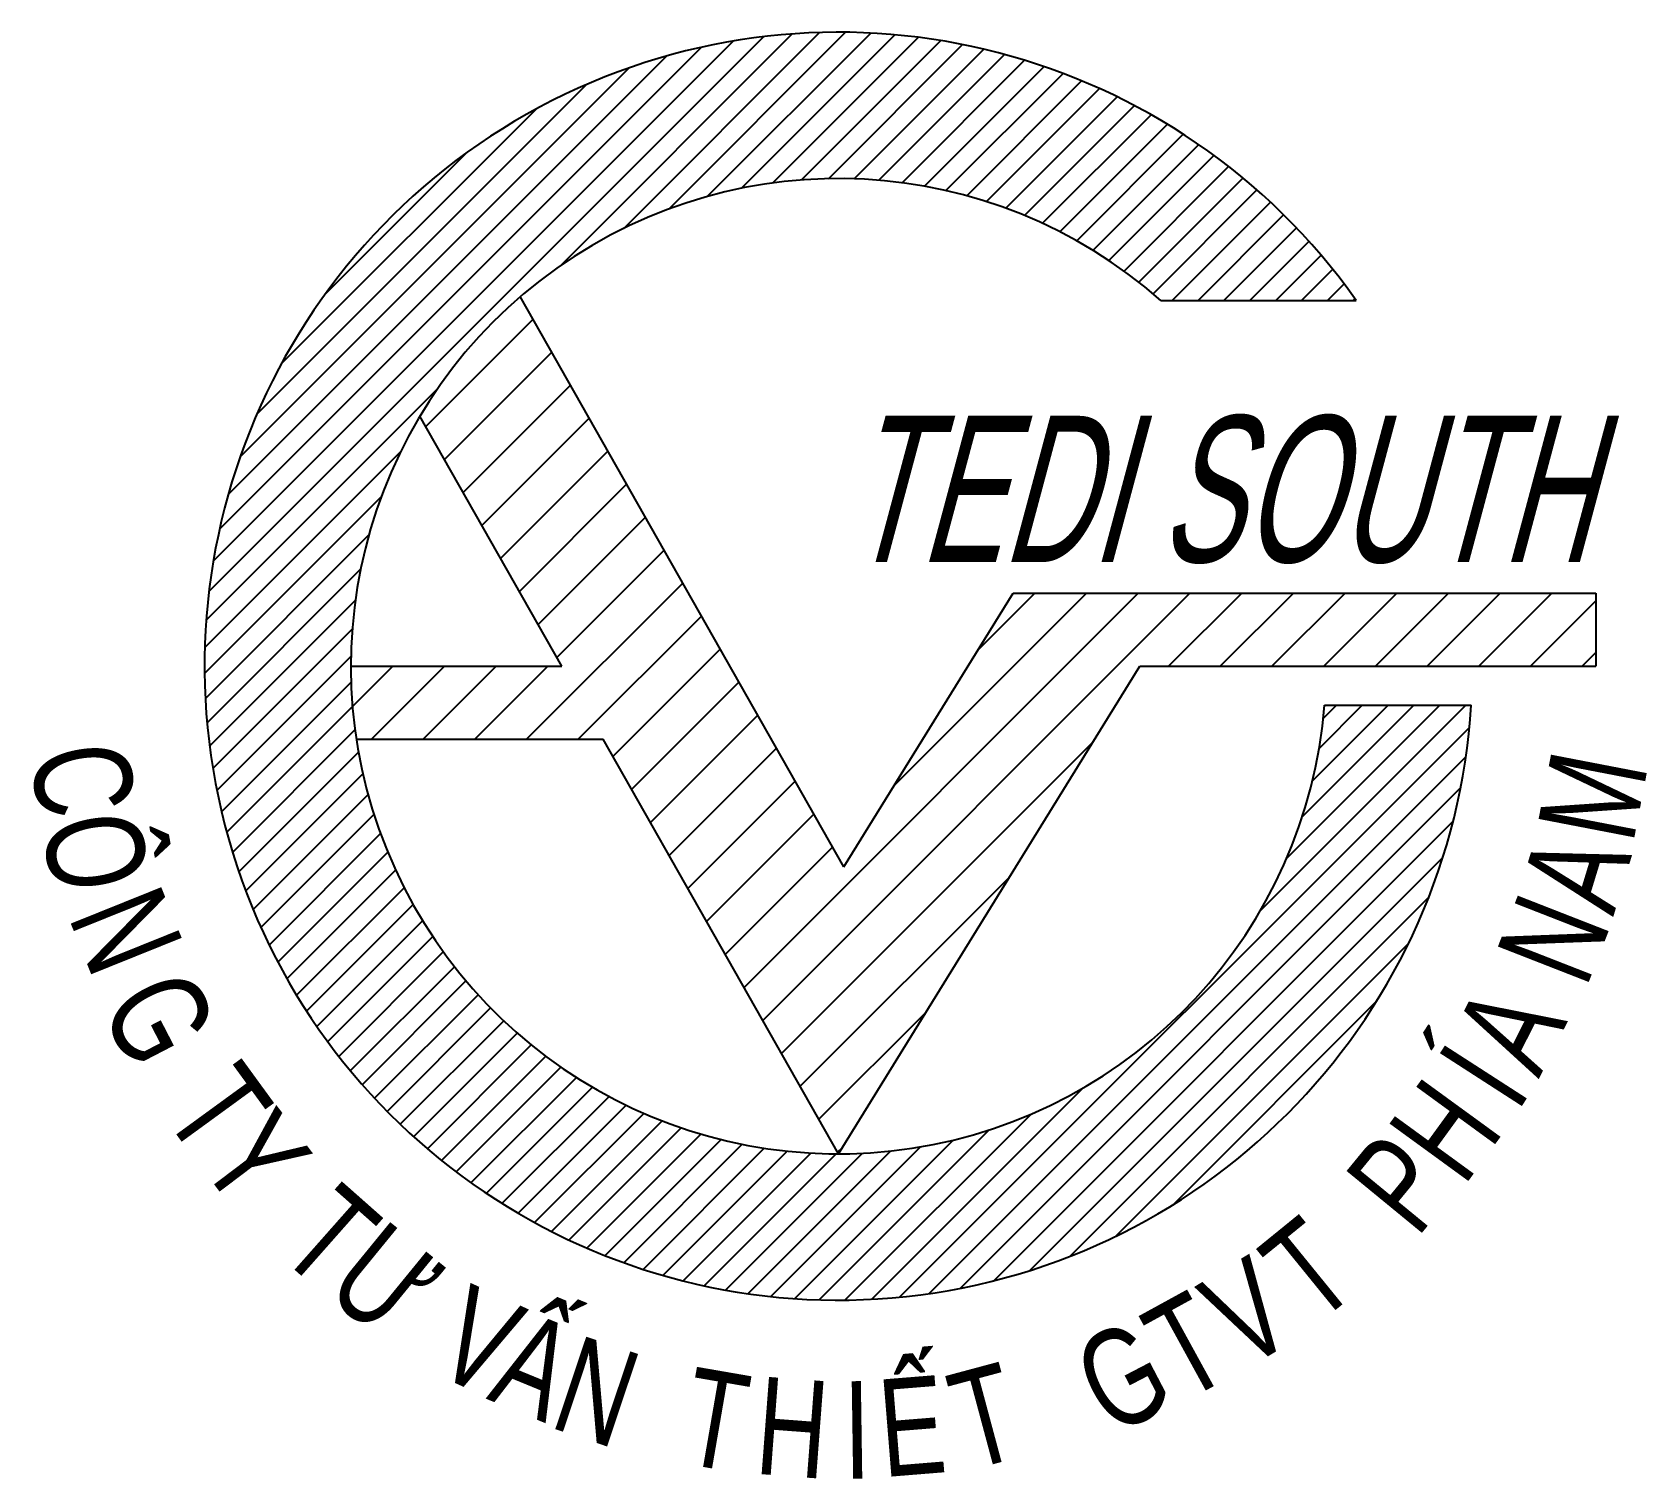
# Model space of a CAD drawing. Extents: x 1555.9 to 1572.4, y 2013.6 to 2028.5.
import ezdxf
from ezdxf.enums import TextEntityAlignment as Align

# ---------------------------------------------------------------- set-up
doc = ezdxf.new("R2010")
doc.units = 0
doc.header["$MEASUREMENT"] = 0
doc.layers.get('0').update_dxf_attribs({"linetype": 'CONTINUOUS'})
doc.layers.add('1', color=1, linetype='CONTINUOUS')
doc.layers.add('4', color=6, linetype='CONTINUOUS')
doc.styles.add('5', font='VTIMESN.TTF', dxfattribs={"height": 4})

msp = doc.modelspace()

# ---------------------------------------------------------------- hatches: boundary and pattern name
at = {"layer": '1', "linetype": 'CONTINUOUS'}
h = msp.add_hatch(dxfattribs=at)
h.set_pattern_fill('ANSI31', color=256, scale=3, style=0)
h.set_pattern_definition([(45, (1563.78525, 2022.4669), (-0.265165, 0.265165), [])])
h.paths.add_polyline_path([(1564.21, 2019.921), (1560.892, 2025.768, 0.08052), (1559.863, 2024.543), (1561.318, 2021.979), (1559.155, 2021.979, 0.03766), (1559.212, 2021.229), (1561.743, 2021.229), (1564.155, 2016.979), (1567.244, 2021.979), (1571.923, 2021.979), (1571.923, 2022.729), (1565.945, 2022.729)])
at = {"layer": '4', "linetype": 'CONTINUOUS'}
h = msp.add_hatch(dxfattribs=at)
h.set_pattern_fill('ANSI31', color=256, scale=1.5, style=0)
h.set_pattern_definition([(45, (1563.78525, 2022.4669), (-0.1325825, 0.1325825), [])])
h.paths.add_polyline_path([(1567.462, 2025.729), (1569.464, 2025.729, 5.856004), (1570.643, 2021.579), (1569.139, 2021.579, -4.232034)])

# ---------------------------------------------------------------- linework, layer by layer
at = {"color": 1}
for p, q in [((1564.21, 2019.921), (1560.892, 2025.768)), ((1561.318, 2021.979), (1559.863, 2024.543)), ((1564.21, 2019.921), (1565.945, 2022.729)), ((1565.945, 2022.729), (1571.923, 2022.729)), ((1571.923, 2022.729), (1571.923, 2021.979)), ((1559.155, 2021.979), (1561.318, 2021.979)), ((1564.155, 2016.979), (1567.244, 2021.979)), ((1567.244, 2021.979), (1571.923, 2021.979)), ((1559.212, 2021.229), (1561.743, 2021.229)), ((1564.155, 2016.979), (1561.743, 2021.229))]:
    msp.add_line(p, q, dxfattribs=at)
for p, q in [((1567.462, 2025.729), (1569.464, 2025.729)), ((1569.139, 2021.579), (1570.643, 2021.579))]:
    msp.add_line(p, q)
for radius, start, end in [(6.5, 35.2344, 356.4719), (5, 48.5904, 355.4114)]:
    msp.add_arc((1564.155, 2021.979), radius, start, end)

# ---------------------------------------------------------------- texts
at = {"style": '5', "oblique": 15, "width": 0.581457}
msp.add_text('TEDI SOUTH', height=1.5, dxfattribs=at).set_placement((1564.208, 2023.047), (1571.861, 2023.047), align=Align.FIT)
at = {"style": '5', "width": 0.75}
for s, rotation, p in [('COÂ', 279.9816, (1555.853, 2021.086)), ('M', 79.0915, (1572.301, 2020.143)), ('A', 73.0697, (1572.099, 2019.405)), ('N', 291.9262, (1556.252, 2019.416)), ('N', 68.669, (1571.819, 2018.664)), ('G', 297.3968, (1556.571, 2018.485)), ('A', 63.3127, (1571.336, 2017.743)), ('Í', 57.1784, (1571.113, 2017.391)), ('T', 306.0656, (1557.212, 2017.388)), ('H', 53.9469, (1570.566, 2016.634)), ('Y', 307.0829, (1557.579, 2016.895)), ('P', 50.6176, (1570.086, 2016.105)), ('T', 318.5137, (1558.383, 2015.962)), ('Ö', 320.7243, (1558.866, 2015.553)), ('T', 39.1105, (1569.05, 2015.213)), ('V', 31.0264, (1568.314, 2014.755)), ('V', 335.4828, (1559.962, 2014.748)), ('AÁ', 337.6163, (1560.535, 2014.47)), ('T', 28.7398, (1567.694, 2014.427)), ('G', 27.5503, (1566.955, 2014.071)), ('N', 341.4956, (1561.173, 2014.182)), ('EÁ', 4.6309, (1564.616, 2013.663)), ('T', 350.1629, (1562.511, 2013.813)), ('T', 15.024, (1565.487, 2013.728)), ('H', 355.6651, (1563.285, 2013.7)), ('I', 0.8261, (1564.213, 2013.646))]:
    msp.add_text(s, height=1, rotation=rotation, dxfattribs=at).set_placement(p)

doc.saveas('drawing.dxf')
